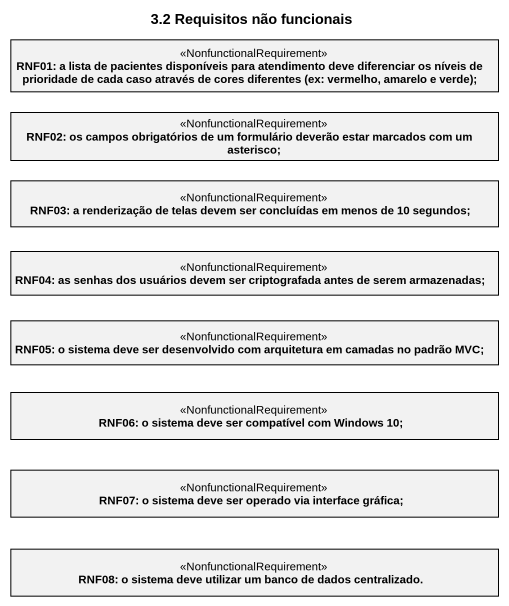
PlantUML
@startuml
title 3.2 Requisitos não funcionais
hide circle
hide empty members
class "RNF01: a lista de pacientes disponíveis para atendimento deve diferenciar os níveis de prioridade de cada caso através de cores diferentes (ex: vermelho, amarelo e verde);" as RNF01_a_lista_de_pacientes <<NonfunctionalRequirement>>
class "RNF02: os campos obrigatórios de um formulário deverão estar marcados com um asterisco;" as RNF02_os_campos <<NonfunctionalRequirement>>
class "RNF03: a renderização de telas devem ser concluídas em menos de 10 segundos;" as RNF03_a_renderização_de <<NonfunctionalRequirement>>
class "RNF04: as senhas dos usuários devem ser criptografada antes de serem armazenadas;" as RNF04_as_senhas_dos <<NonfunctionalRequirement>>
class "RNF05: o sistema deve ser desenvolvido com arquitetura em camadas no padrão MVC;" as RNF05_o_sistema_deve_ser <<NonfunctionalRequirement>>
class "RNF06: o sistema deve ser compatível com Windows 10;" as RNF06_o_sistema_deve_ser <<NonfunctionalRequirement>>
class "RNF07: o sistema deve ser operado via interface gráfica;" as RNF07_o_sistema_deve_ser <<NonfunctionalRequirement>>
class "RNF08: o sistema deve utilizar um banco de dados centralizado." as RNF08_o_sistema_deve <<NonfunctionalRequirement>>
@enduml
